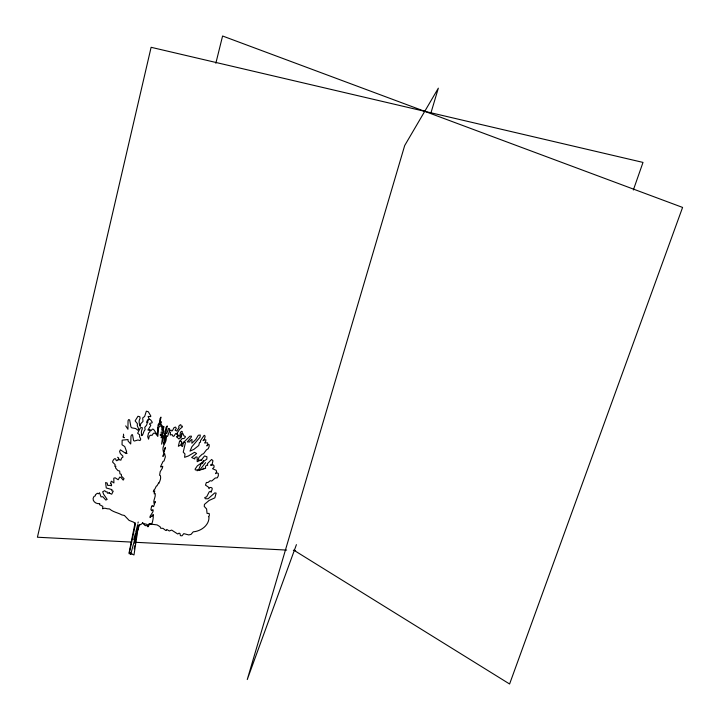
<?xml version="1.0" encoding="UTF-8"?>
<svg xmlns="http://www.w3.org/2000/svg" width="720" height="720" viewBox="0 0 720 720"><rect width="100%" height="100%" fill="white"/><g stroke="black" fill="none" stroke-linecap="round" stroke-linejoin="round"><path stroke-width="1.08" d="M157.842 430.722L158.085 428.598M158.85 423.243L158.508 424.98M134.235 548.892L134.658 545.778M182.034 433.638L182.331 431.667L181.602 431.271L180.486 432.261L179.811 435.987L179.217 436.275L178.371 435.375L176.922 436.95M176.895 434.673L177.147 433.134L179.685 429.255L182.286 427.059L182.448 426.168L181.251 426.231L180.783 424.656L179.343 425.403L178.668 426.789L179.055 427.509L176.805 431.037L175.095 430.191L176.301 428.382L175.518 427.095L174.078 427.563L172.35 430.812L171.369 430.893L170.928 429.984L169.245 431.055L169.542 428.715L168.48 428.427L166.815 433.476L165.231 433.431L164.196 435.933L162.693 436.329L162.009 434.997M134.937 543.708L136.026 537.111M161.064 433.323L161.334 431.775M159.417 423.378L160.029 418.581L160.956 417.123L159.687 424.503L160.191 424.512L161.046 421.578L160.776 424.548M135.117 522.639L129.051 552.96L133.983 554.949L137.034 535.122L136.746 533.583L138.915 525.15M203.598 460.548L202.572 463.671L202.167 463.023L201.015 464.112L198.756 469.368L197.118 470.826M215.847 63.243L222.588 36L682.587 207.423L509.598 684L293.733 550.125M137.925 523.152L138.222 521.991M135.774 532.035L137.673 524.655M133.686 539.685L135.504 533.088M201.384 460.62L201.915 459.999M430.947 112.905L438.336 88.164L404.685 145.548L247.257 679.545L296.424 544.635M136.314 536.157L139.032 525.816L139.905 524.835M180.792 438.111L181.881 434.619M633.348 189.99L643.005 162.414L151.11 47.304L37.413 537.228L131.715 542.097M161.694 430.2C168.03 416.61 158.355 444.285 161.946 436.338L162.513 436.149L162.594 436.833L161.613 444.159L164.421 434.961L164.475 435.861L166.041 427.482L167.229 425.925L163.494 444.06L164.25 442.611A7.002 1.314 -80.1 0 0 165.582 437.886L166.05 436.662C167.436 442.206 162.297 445.059 162.981 449.613L163.476 452.124L165.393 447.354L162.9 456.444L164.646 453.663L165.366 456.858L164.007 461.034L163.071 461.376L160.686 466.371L160.803 467.037L162.765 466.263L162.405 468.081L160.182 471.672L159.606 475.299L160.326 475.497C160.731 477.279 161.154 478.953 158.715 483.498L158.652 482.922L156.978 485.874C155.979 485.181 155.475 489.492 153.639 490.275L153.342 491.94L154.755 490.86L154.206 493.893L155.25 493.551C155.691 498.051 152.883 500.031 154.125 503.685L155.268 501.57L153.594 506.628L152.226 505.494L151.938 506.574L151.587 506.268L150.903 509.697L151.875 510.75C152.1 509.004 152.397 510.75 153.018 509.742L153 511.668L150.066 516.375L150.057 517.599L151.524 516.006C152.676 518.211 153.477 510.165 153.225 517.626C153 519.534 151.974 527.121 149.94 523.512L148.275 525.78A4.662 0.855 -80.8 0 1 147.96 526.851C148.536 523.584 145.44 524.412 143.226 523.422L142.695 522.747C141.462 525.114 139.716 524.097 138.456 525.483L130.68 554.4L130.392 552.573M164.664 437.814L165.753 435.51L167.553 436.41L169.272 431.532L170.496 432.432L170.244 434.952L172.143 434.628L172.683 435.915L173.799 436.347L175.68 433.548L177.318 433.782L178.272 435.69L176.913 436.5L176.949 437.121L178.956 439.011L181.44 436.167L180.963 435.132L181.692 433.908L182.889 433.539L183.951 435.888L185.346 436.464L185.193 437.409L183.933 438.57L182.241 438.534L179.442 441.63L178.344 446.292L180.945 444.888L181.962 446.4L182.655 446.391L183.303 442.458L184.563 441.918L185.427 442.773L183.231 452.169L184.977 453.933L184.608 457.326L188.343 456.003L194.544 452.295L196.614 453.501L191.673 457.506L194.814 458.973L194.904 457.65L196.326 456.867L197.154 457.191L197.199 461.709L201.69 459.567L204.588 455.931L206.946 456.777L206.811 459.18L197.343 465.831L195.102 469.134L195.309 469.899L199.8 470.079L205.596 468.333L205.461 466.614L206.352 465.228L207.648 465.39L207.441 463.671L211.617 459.459L212.958 460.728L212.175 464.139L211.428 464.652C208.782 465.21 212.103 465.651 213.111 464.805L214.047 465.795L214.029 467.28L212.553 468.729L216.18 470.295L216.621 471.735L215.496 473.634L217.152 472.887L218.304 473.472L218.34 475.821L217.296 477.81L215.262 478.026L211.707 481.041L210.141 480.726L208.017 482.454L206.388 482.472L205.488 485.118L208.296 487.026L209.061 488.736L209.61 487.521L211.077 487.485L212.139 488.133L212.184 489.186L211.077 492.309L210.546 491.292L209.196 491.895L206.667 496.827L204.741 497.565L205.299 498.744L208.098 498.753L214.767 492.903L216.144 493.092L214.839 497.853L209.07 500.472L204.435 504.414L204.246 506.43L206.595 508.941L207.054 513.387L209.151 513.459L209.376 515.016A3.006 2.646 48.3 0 1 208.98 516.204L208.476 516.816L208.989 517.167C209.196 525.339 200.844 531.288 193.257 531.819L191.007 534.402L188.712 534.915L183.762 533.628L182.07 535.788C178.56 536.238 181.548 533.565 179.091 533.115L177.75 534.015L171.639 530.082L169.29 530.991L166.77 529.452L166.311 530.514L165.645 530.388L163.008 528.372L160.623 528.201L160.101 526.743L157.113 524.907L148.869 523.881M158.049 427.608L157.779 428.085L157.77 427.563M160.776 434.52L160.38 435.411L160.218 434.655M205.614 462.609L199.422 470.457M202.806 469.098L203.895 468.081M163.737 430.983L163.566 429.768L162.414 429.408L162.063 425.988L159.336 426.321L158.301 428.94L157.824 436.464L156.096 434.088L154.431 433.053L153.405 433.305L152.046 435.393L150.84 435.132L149.274 436.122L148.554 439.137L147.708 436.68L148.518 432.999L149.904 431.865L149.913 429.66L148.212 429.624L150.633 425.673L150.723 424.953L149.562 424.233L149.958 423.333L152.019 422.874L152.289 422.235L150.687 419.904L149.373 419.229L148.266 419.688L146.574 425.214L144.756 427.356L145.134 429.633C143.37 431.046 143.136 435.609 141.705 435.645L141.525 433.881A7.038 4.869 -51.1 0 1 142.308 428.958L142.137 427.5L140.4 427.842L137.637 433.269L139.707 434.844L139.545 436.716L140.769 439.119L140.031 440.568L137.988 439.992L134.397 441.036L133.587 440.595L132.516 434.709L131.571 434.916L131.004 436.167L130.716 444.015L128.07 441.018L128.025 439.542L122.157 440.163L122.04 444.789L124.74 446.544L126.621 451.611L125.973 452.628L127.107 453.348L125.991 453.528L120.402 449.838L119.574 451.458L120.357 453.564L122.796 456.003L122.94 457.191L121.599 458.01L120.843 460.206L118.278 459.126L117.225 460.593L116.28 460.638C115.74 456.39 112.689 459.828 112.581 462.069L115.119 464.625L114.786 466.335L115.83 466.209L115.533 467.883L117.9 470.592L119.655 471.006L119.943 473.85L121.329 474.318L121.482 476.19L124.047 478.674L123.201 480.123L121.005 477.495L119.718 477.126L118.197 479.754L115.155 477.819L113.787 478.17L113.913 482.958L111.357 481.176L110.475 483.642C111.933 483.12 111.888 487.233 110.682 485.37L107.73 485.397L107.118 482.994L105.597 482.571L106.263 487.962L111.969 489.618L111.744 490.716L113.238 491.139L111.717 494.217L109.152 493.092L107.397 493.173L107.109 491.823L105.912 491.841L104.733 490.662L102.681 491.778L103.653 494.316L107.163 499.374L105.849 500.076L102.78 496.701L101.034 496.89L99.513 492.768L98.406 493.803L97.344 493.245L95.445 494.739L95.346 495.837L94.005 496.44C91.008 500.31 95.85 504.477 99.756 503.577L99.495 504.648L102.861 506.385L102.735 507.672A4.68 3.15 -47.9 0 0 102.6 508.806C105.498 507.402 105.615 509.022 109.494 508.932C113.445 512.289 117.234 512.352 121.914 514.944L124.38 515.457L129.105 520.398L133.695 522.207L135.405 524.268L129.186 553.797L131.877 553.338M163.611 437.328L162.567 437.076L162.153 435.564L163.971 431.919L163.026 429.831M147.933 430.101L149.634 429.804L150.984 430.722L152.433 429.093L153.576 429.345L157.482 435.006L158.103 424.665L161.604 424.971L162.423 429.426M147.87 422.406L146.574 422.262L147.51 420.165L149.121 419.076L148.104 416.439L150.57 416.646L150.858 416.07L148.302 411.732L146.34 411.183L144.63 416.484L142.704 417.942L142.983 421.434L140.652 423.819L140.373 426.321L139.599 425.619L139.356 423.567A6.867 6.075 54.8 0 1 140.076 418.482L139.851 416.763L137.97 416.268L135.117 420.885L137.403 423.702L137.277 425.7L138.681 429.021L137.916 430.254L135.675 428.544L131.814 427.851L130.932 426.942L129.627 419.877L128.61 419.625L128.043 420.714L127.935 429.255L125.712 425.862M135.081 542.268L286.641 550.08M293.373 550.431L295.623 550.548M200.43 460.35L198.135 459.918L198.981 457.272L202.167 454.212L203.463 453.825L206.505 449.784L208.197 448.758L209.124 446.643L209.178 444.663L208.242 444.636L206.847 445.95L207.837 443.88L207.522 442.827L204.561 442.971L205.632 441.639L205.902 439.857C204.3 438.984 201.213 442.638 204.399 439.2L205.11 436.644L204.696 435.393L204.084 435.429L200.457 440.739L200.574 442.134L199.494 442.521L198.756 445.5L193.815 449.415L190.008 451.134L191.862 446.778L200.07 437.139L200.268 435.015L198.306 435.249L195.741 439.569L191.862 443.286L191.97 439.389L190.035 440.712L189.918 441.9L187.272 441.927L191.25 437.175L191.43 436.149L189.891 436.212L181.188 444.726L181.611 441.612L180.144 440.802M142.452 522.828L145.188 525.609L148.734 525.717L148.536 524.547M123.102 437.346L124.29 437.724L123.066 436.329L123.732 435.546L123.426 434.106M117.594 457.272L118.629 457.947L118.827 460.107M109.089 492.489L109.71 493.371M161.613 425.403L161.73 425.853"/></g></svg>
